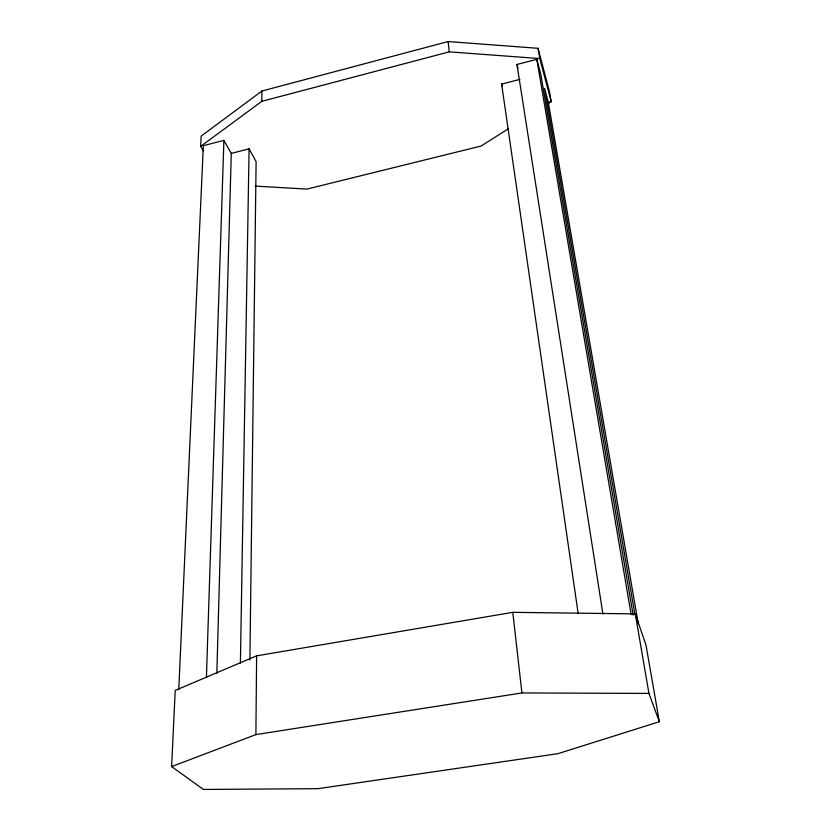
<?xml version="1.0" encoding="UTF-8"?>
<svg xmlns="http://www.w3.org/2000/svg" width="831" height="831" viewBox="0 0 831 831"><rect width="100%" height="100%" fill="white"/><g stroke="black" fill="none" stroke-linecap="round" stroke-linejoin="round"><path stroke-width="1.25" d="M171.643 766.598L255.886 734.594L256.623 655.856L512.789 612.333L635.268 613.88L645.978 645.033L659.357 721.723L557.881 753.686L317.889 788.681L203.45 789.45L171.643 766.598L175.206 690.416L256.623 655.856M203.294 150.837L200.666 146.391L261.786 101.34L261.89 91.026L448.117 41.55L538.041 48.312L549.426 91.493L551.202 101.662L547.909 103.74M249.902 660.043L256.104 161.64L249.092 148.822L231.278 153.392L216.829 673.411M240.408 663.065L249.092 148.822M206.41 677.483L223.903 140.377L203.335 145.695L178.758 689.823M200.666 146.391L201.144 136.149L261.89 91.026M508.479 128.701L481.097 146.038L306.909 189.094L255.262 186.092M261.786 101.34L449.28 51.854L539.807 58.565L551.202 101.662L548.315 102.379L638.291 623.936M602.911 614.005L516.965 64.475L536.816 59.333L540.742 74.032L633.139 615.044M578.179 613.61L501.623 84.066L519.905 79.381M255.886 734.594L521.92 692.94L648.938 693.418L659.357 721.723M223.903 140.377L231.278 153.392M501.623 84.066L502.34 86.424M516.965 64.475L518.004 68.121M548.315 102.379L544.575 88.377L634.791 613.901M538.041 48.312L539.807 58.565M635.268 613.88L648.938 693.418M536.816 59.333L631.134 614.566M448.117 41.55L449.28 51.854M512.789 612.333L521.92 692.94"/></g></svg>
